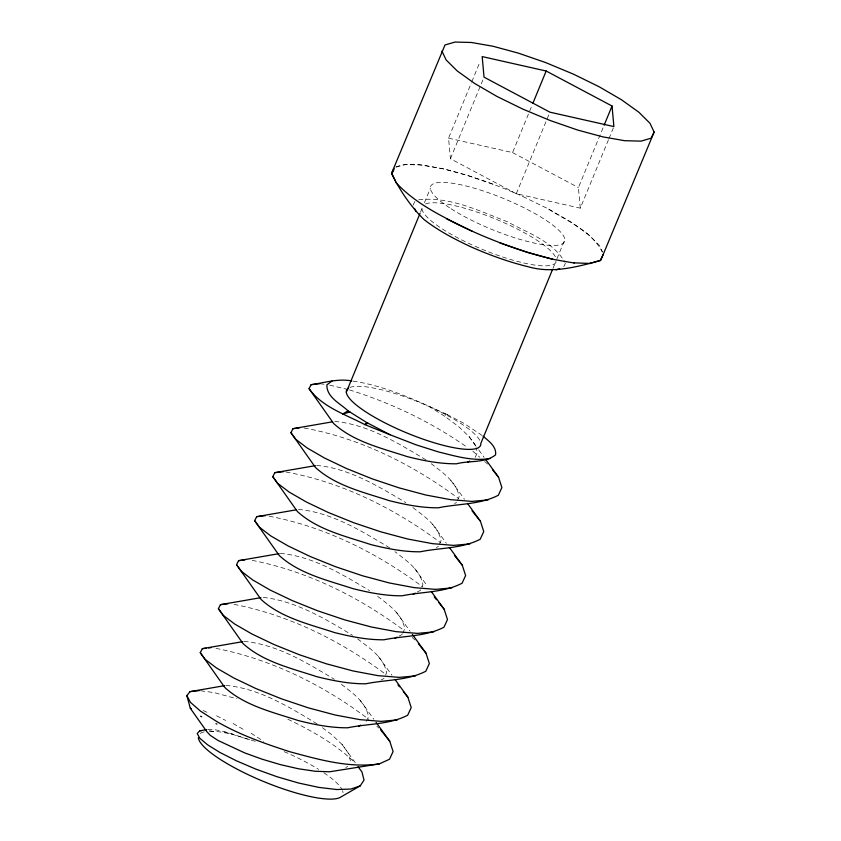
<?xml version="1.0" encoding="UTF-8"?>
<svg xmlns="http://www.w3.org/2000/svg" width="841" height="841" viewBox="0 0 841 841"><rect width="100%" height="100%" fill="white"/><g stroke="black" fill="none" stroke-linecap="round" stroke-linejoin="round"><path stroke-width="0.63" stroke-dasharray="4.21 3.15" d="M353.083 381.11C385.62 385.956 415.706 400.158 445.341 413.719L445.236 416.6L458.681 426.681L468.963 436.405L478.066 448.968M608.463 139.785L580.279 208.158L516.29 193.724L450.429 158.728L448.558 138.155L471.307 82.975M471.801 81.777L480.2 61.382M420.479 212.289L421.972 208.663M424.442 202.67L430.382 188.279M450.429 158.728L483.543 78.36M448.558 138.155L512.558 152.578L532.332 104.599M516.29 193.724L549.404 113.367M580.279 208.158L578.419 187.585L603.628 126.413M552.968 268.437L555.954 261.194M556.942 258.786L564.847 239.59M608.958 138.586L613.404 127.8M475.218 457.336L477.31 452.742L475.995 447.748M457.599 500.185L459.175 496.737C456.537 481.704 442.503 472.453 431.244 463.706M439.465 544.18L441.041 540.731C438.277 525.257 423.633 515.932 412.069 506.923M402.681 633.326L404.773 628.732C402.009 613.257 387.354 603.933 375.801 594.923M385.588 675.029L386.639 672.726C383.874 657.252 369.231 647.927 357.667 638.918M366.413 721.326L368.505 716.732C365.856 701.699 351.832 692.448 340.563 683.691M413.005 205.246L415.181 200.852M563.806 266.66L565.373 263.317M482.177 435.512L464.064 423.433L447.328 414.634L445.236 416.6L429.593 406.75M454.539 503.538L456.558 502.476M436.405 547.544L438.424 546.471M417.252 592.075L420.29 590.477L422.907 584.737C420.269 569.693 406.235 560.453 394.965 551.696M399.118 636.069L402.156 634.471M380.984 680.064L384.022 678.466M345.725 767.528L347.754 766.466M395.796 166.97C410.892 161.115 427.323 166.318 442.618 168.61C470.214 175.254 496.936 184.999 522.892 196.437M396.164 167.149L404.963 164.573L421.288 165.004L442.818 168.778L468.09 175.622L495.37 185.073M418.744 199.811C449.409 196.153 479.328 210.954 507.365 221.751C527.496 232.81 553.073 241.304 564.879 262.266M334.76 421.425C367.98 424.379 398.003 443.081 426.061 459.943M316.615 465.43C349.026 468.237 378.387 486.298 405.835 502.634M298.481 509.425C331.711 512.379 361.725 531.07 389.793 547.943M280.347 553.42C312.757 556.227 342.119 574.287 369.567 590.624M263.328 597.415C295.685 600.968 325.046 618.713 352.474 635.281M244.079 641.42C276.899 644.301 306.597 662.676 334.34 679.276M225.945 685.426C259.585 688.432 289.924 707.47 318.297 724.595M207.811 729.42C222.466 729.21 236.237 735.917 250.092 739.838L222.97 731.439M209.462 731.46L218.261 731.67L232.957 734.214M200.61 690.766L214.161 692.606L236.962 698.787M319.832 383.664L324.752 384.39M329.672 385.125L348.174 389.572M304.158 428.027C360.253 438.119 413.162 464.768 458.639 498.618M286.024 472.022C342.119 482.114 395.028 508.763 440.495 542.624M269.12 516.206C324.721 526.592 377.241 552.957 422.361 586.619M252.216 560.39C307.333 571.081 359.454 597.142 404.227 630.613M234.082 604.385C289.199 615.076 341.32 641.136 386.093 674.619M215.948 648.379C271.443 659.228 324.079 685.404 368.947 719.465M209.514 730.734L214.119 731.565M349.414 389.909C391.401 402.976 431.738 422.245 467.68 447.654M251.175 740.101L256.011 741.552M284.132 751.665L287.664 753.126A77.929 17.798 22.4 0 1 318.581 769.368M445.341 413.719L447.328 414.634M203.133 710.508L209.293 713.357M287.822 719.213C311.506 730.566 334.823 743.665 354.04 761.799M522.797 196.5L548.7 209.094L571.028 222.077L588.364 234.513L599.496 245.54L602.608 252.111M216.589 715.775L225.619 720.453M512.558 152.578L578.419 187.585M233.062 723.512L244.71 730.198M548.511 209.115C567.433 221.215 591.644 230.886 602.188 251.911M251.081 733.257L263.654 741.32M322.429 727.696L331.743 734.666L342.024 744.401L355.796 763.397M472.821 451.207L479.738 457.189M484.668 461.467L487.633 464.032M412.132 637.457L415.097 640.022M376.852 726.309L378.828 728.022M478.834 450.019L484.143 457.346M450.829 480.411L464.495 499.249M432.695 524.406L446.35 543.244M414.56 568.4L427.459 586.198M396.426 612.395L410.082 631.244M378.292 656.4L391.948 675.239M360.158 700.395L373.814 719.244M468.963 436.405L475.333 445.257M342.024 744.401L348.395 753.242L350.371 760.727M200.337 733.436A77.929 17.798 22.4 0 1 204.363 731.828M323.869 772.784A77.929 17.798 22.4 0 1 342.171 789.888M342.592 790.887A77.929 17.798 22.4 0 1 343.023 792.716M349.898 387.449A72.421 16.536 22.4 0 1 420.342 402.744A72.421 16.536 22.4 0 1 480.295 441.441M556.059 262.161A72.421 16.536 22.4 0 1 473.189 245.414M471.98 244.868A72.421 16.536 22.4 0 1 422.361 206.487M425.535 203.932A72.421 16.536 22.4 0 1 499.47 220.699A72.421 16.536 22.4 0 1 556.448 259.985M451.081 208.768A72.421 16.536 22.4 0 0 562.934 243.47A72.421 16.536 22.4 0 0 478.834 189.561A72.421 16.536 22.4 0 0 451.081 208.768"/><path stroke-width="1.26" d="M391.528 173.446L444.984 44.993L455.044 42.05L471.433 42.481L493.047 46.266L518.403 53.141L545.788 62.623L573.32 74.092L599.128 86.749L621.457 99.743L638.782 112.168L649.925 123.196L654.13 132.079L600.674 260.531C577.347 266.734 552.705 273.745 528.716 266.881C508.889 262.108 489.693 255.107 471.055 246.897C454.613 239.191 438.392 230.749 424.022 219.543C410.576 206.434 399.811 190.255 391.528 173.446L394.019 168.421M346.334 392.179L419.985 213.498M532.826 103.401L546.177 71.022L612.038 106.019L613.898 126.592L549.898 112.168L484.038 77.162L482.177 56.589L546.177 71.022M604.122 125.214L612.038 106.019M552.463 269.646L480.81 443.501A72.421 16.536 22.4 0 1 406.214 432.695A72.421 16.536 22.4 0 1 348.258 388.3M393.893 169.63L391.917 173.603L395.596 181.362M654.13 132.079L651.092 138.197L641.042 141.13L624.653 140.699L603.039 136.915L577.672 130.05L550.298 120.557L522.766 109.088L496.947 96.431L474.618 83.448L457.294 71.012L446.15 59.984L441.956 51.112M603.302 254.266L600.285 260.363L590.266 263.296M483.123 436.258C488.695 441.02 496.695 446.56 495.58 454.865C484.879 463.37 469.236 460.374 456.516 463.79C439.78 463.948 423.307 460.647 407.149 456.589C381.919 448.274 353.672 441.861 333.646 423.507L309.067 388.7L311.107 384.673C324.563 382.802 338.145 378.261 351.822 380.952M485.656 459.438L498.555 477.236L501.888 487.549L498.345 495.244C479.98 504.768 458.313 503.633 438.382 507.796C421.646 507.953 405.173 504.642 389.015 500.584C363.785 492.279 335.538 485.856 315.512 467.501L290.933 432.695L292.973 428.668L332.227 421.867M467.522 503.433L480.421 521.231L483.754 531.544L480.211 539.239C461.846 548.763 440.179 547.638 420.248 551.791C403.512 551.948 387.039 548.637 370.881 544.59C345.651 536.274 317.404 529.851 297.378 511.496L272.799 476.689L274.839 472.663L315.354 465.651M449.388 547.438L462.287 565.236L465.62 575.549L462.077 583.233C443.712 592.768 422.045 591.633 402.114 595.785C385.378 595.943 368.905 592.642 352.747 588.584C327.517 580.269 299.27 573.856 279.244 555.502L254.665 520.695L256.705 516.668L295.958 509.867M431.254 591.433L444.153 609.231L447.486 619.544L443.943 627.239C425.578 636.763 403.911 635.628 383.969 639.791C367.244 639.948 350.771 636.637 334.613 632.579C309.383 624.274 281.136 617.851 261.109 599.496L236.531 564.689L238.571 560.663L279.086 553.641M412.363 634.387L426.019 653.226L429.352 663.538L425.809 671.234C407.443 680.758 385.777 679.633 365.835 683.786C349.11 683.943 332.637 680.632 316.479 676.585C291.249 668.269 263.002 661.846 242.975 643.491L218.397 608.684L220.437 604.658L260.952 597.646M394.986 679.433L407.885 697.231L411.217 707.544L407.675 715.228C389.309 724.763 367.643 723.628 347.701 727.78C330.976 727.938 314.502 724.637 298.345 720.579C273.115 712.264 244.868 705.851 224.841 687.496L200.263 652.69L202.303 648.663L242.818 641.641M198.339 737.641A77.929 17.798 22.4 0 0 263.023 781.268A77.929 17.798 22.4 0 0 341.015 796.911L360.232 785.872L364.027 780.07L361.935 771.901L358.024 766.708M376.095 722.377L389.751 741.226L393.083 751.539L389.53 759.234L379.302 763.901L329.567 771.786L315.144 771.25L298.324 768.748L280.211 764.574L261.982 759.15L244.826 752.958L218.071 740.49L210.187 735.307L206.707 731.491L190.318 708.29L186.87 695.665L189.971 691.649L224.663 685.646M206.655 729.62L199.685 730.829L197.214 733.531L199.853 738.314L207.58 744.8L220.006 752.506L236.437 760.821L255.853 769.116L277.004 776.727L298.513 783.003L318.918 787.418L336.799 789.531L350.918 789.047L360.232 785.872M490.145 458.534C472.61 461.415 455.055 456.032 438.203 451.848L416.232 444.889L390.087 434.765L366.834 422.603L364.731 424.568C345.483 414.403 322.187 407.097 309.067 388.7M349.94 412.027L348.048 410.797L342.676 414.035L349.94 412.027L366.834 422.603M331.995 381.047L326.865 384.863C326.487 397.204 340.332 403.596 348.048 410.797M467.617 462.203L469.635 461.141M413.215 594.198L415.233 593.136M395.081 638.203L397.099 637.131M358.813 726.193L360.831 725.131M367.99 423.223L364.731 424.568L390.087 434.765M556.017 269.919L559.675 268.847M189.971 691.649L199.328 690.598M199.685 730.829L201.556 730.598M311.107 384.673L319.832 383.664M292.973 428.668L299.207 427.943M274.839 472.663L283.564 471.654M256.705 516.668L265.42 515.659M238.571 560.663L244.794 559.938M220.437 604.658L227.911 603.796M202.303 648.663L206.034 648.222M208.526 647.938L211.017 647.654M488.106 499.911L471.833 501.383L450.566 499.659L425.714 494.992L398.918 487.822L371.953 478.76L346.597 468.563L324.542 458.04L307.228 448.022L295.78 439.338L290.933 432.695M469.972 543.917L453.698 545.378L432.432 543.654L407.58 538.986L380.784 531.817L353.819 522.766L328.463 512.558L306.408 502.035L289.094 492.027L277.646 483.333L272.799 476.689M451.838 587.912L435.564 589.373L414.298 587.649L389.446 582.981L362.65 575.822L335.685 566.76L310.329 556.563L288.274 546.03L270.949 536.022L259.512 527.339L254.665 520.695M433.704 631.906L417.42 633.378L396.164 631.654L371.312 626.987L344.516 619.817L317.551 610.755L292.195 600.558L270.14 590.035L252.815 580.017L241.378 571.333L236.531 564.689M415.57 675.912L399.286 677.373L378.03 675.649L353.178 670.981L326.382 663.812L299.417 654.761L274.061 644.553L252.006 634.03L234.681 624.022L223.243 615.328L218.397 608.684M397.436 719.907L381.152 721.368L359.895 719.644L335.044 714.976L308.248 707.817L281.283 698.755L255.927 688.558L233.872 678.025L216.547 668.017L205.109 659.333L200.263 652.69M379.302 763.901C349.099 768.222 319.023 759.633 290.113 751.812C264.999 743.728 239.927 734.939 217.01 721.673L200.515 711.15L190.423 702.33L186.87 695.665M573.94 262.865L590.613 263.475M552.873 259.175L552.411 259.091C515.607 250.103 480.137 236.184 446.529 218.776M574.224 263.044L552.611 259.259L527.254 252.395L499.869 242.902M190.318 708.29L191.475 708.585M215.948 723.702L216.915 724.069M200.557 716.248L201.693 716.763M472.432 231.37C445.257 218.008 416.589 204.973 395.722 182.329M492.448 469.635L498.555 477.236M472.011 510.781L480.421 521.231M454.645 555.733L462.287 565.236M434.219 596.879L436.511 599.728M438.802 602.577L444.153 609.231M418.376 643.722L426.019 653.226M397.951 684.879L399.475 686.771M403.302 691.523L407.885 697.231M380.584 729.82L389.751 741.226M414.529 208.473L416.022 211.617"/></g></svg>
